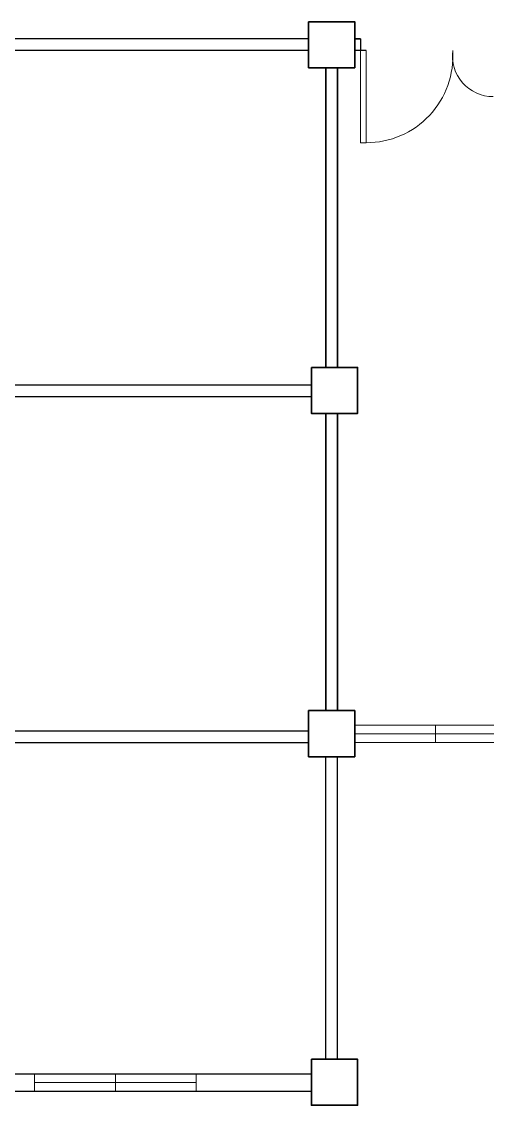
# Model space of a CAD drawing. Header units: inches. Extents: x 57 to 217, y -85 to 29.
# Drawn here: x 151.31 to 155.35, y -84.88 to -75.48 of the extents above; entities that cross this region are included whole.
import ezdxf

# ---------------------------------------------------------------- set-up
doc = ezdxf.new("R2010")
doc.units = ezdxf.units.IN
doc.header["$MEASUREMENT"] = 0

msp = doc.modelspace()

# ---------------------------------------------------------------- linework, layer by layer
at = {"color": 8, "linetype": 'ByBlock', "lineweight": 25}
for p, q in [((153.8024, -75.6289), (148.2024, -75.6289)), ((154.2524, -75.6289), (154.2024, -75.6289)), ((154.2024, -75.6289), (154.2524, -75.6289)), ((154.2524, -75.6289), (154.2524, -75.7289)), ((153.8024, -75.7289), (148.2024, -75.7289)), ((154.3024, -75.7289), (154.2024, -75.7289)), ((153.9524, -78.4769), (153.9524, -75.8789)), ((153.9524, -75.8789), (153.9524, -78.4769)), ((154.0524, -78.4769), (154.0524, -75.8789)), ((154.0524, -75.8789), (154.0524, -78.4769)), ((148.2024, -78.6289), (153.8273, -78.6289)), ((148.2024, -78.7289), (153.8273, -78.7289)), ((153.9524, -81.4539), (153.9524, -78.8769)), ((153.9524, -78.8769), (153.9524, -81.4539)), ((154.0524, -81.4539), (154.0524, -78.8769)), ((154.0524, -78.8769), (154.0524, -81.4539)), ((148.0524, -81.6289), (153.8024, -81.6289)), ((148.0524, -81.7289), (153.8024, -81.7289)), ((153.9524, -84.4769), (153.9524, -81.8539)), ((154.0524, -84.4769), (154.0524, -81.8539)), ((148.2024, -84.6039), (153.8273, -84.6039)), ((148.2024, -84.7539), (153.8273, -84.7539))]:
    msp.add_line(p, q, dxfattribs=at)
at = {"color": 8, "linetype": 'ByBlock', "lineweight": 9}
for p, q in [((154.2024, -81.5789), (156.9524, -81.5789)), ((155.6024, -81.6539), (154.2024, -81.6539)), ((154.9024, -81.5789), (154.9024, -81.7289)), ((154.2024, -81.7289), (157.0524, -81.7289)), ((151.4273, -84.6039), (151.4273, -84.7539)), ((152.1273, -84.6039), (152.1273, -84.7539)), ((152.8273, -84.7539), (152.8273, -84.6039)), ((152.8273, -84.6789), (151.4273, -84.6789))]:
    msp.add_line(p, q, dxfattribs=at)
at = {"color": 8, "linetype": 'ByBlock', "lineweight": 35}
for points in [[(153.8024, -75.4789), (154.2024, -75.4789), (154.2024, -75.8789), (153.8024, -75.8789)], [(153.8273, -78.4769), (154.2273, -78.4769), (154.2273, -78.8769), (153.8273, -78.8769)], [(153.8024, -81.4539), (154.2024, -81.4539), (154.2024, -81.8539), (153.8024, -81.8539)], [(153.8273, -84.4769), (154.2273, -84.4769), (154.2273, -84.8769), (153.8273, -84.8769)]]:
    msp.add_lwpolyline(points, close=True, dxfattribs=at)
at = {"color": 8, "lineweight": 13, "ltscale": 0.03}
msp.add_lwpolyline([(154.3024, -75.7289), (154.2524, -75.7289), (154.2524, -76.5289), (154.3024, -76.5289)], close=True, dxfattribs=at)
at = {"color": 8, "lineweight": 9}
msp.add_lwpolyline([(151.4273, -84.6039), (152.8273, -84.6039), (152.8273, -84.7539), (151.4273, -84.7539)], close=True, dxfattribs=at)
at = {"color": 8, "lineweight": 13, "ltscale": 0.03}
for centre, radius, start, end in [((154.3024, -75.7774), 0.7516, 270, 3.69522), ((155.4024, -75.7758), 0.3531, 172.37185, 270)]:
    msp.add_arc(centre, radius, start, end, dxfattribs=at)

doc.saveas('drawing.dxf')
